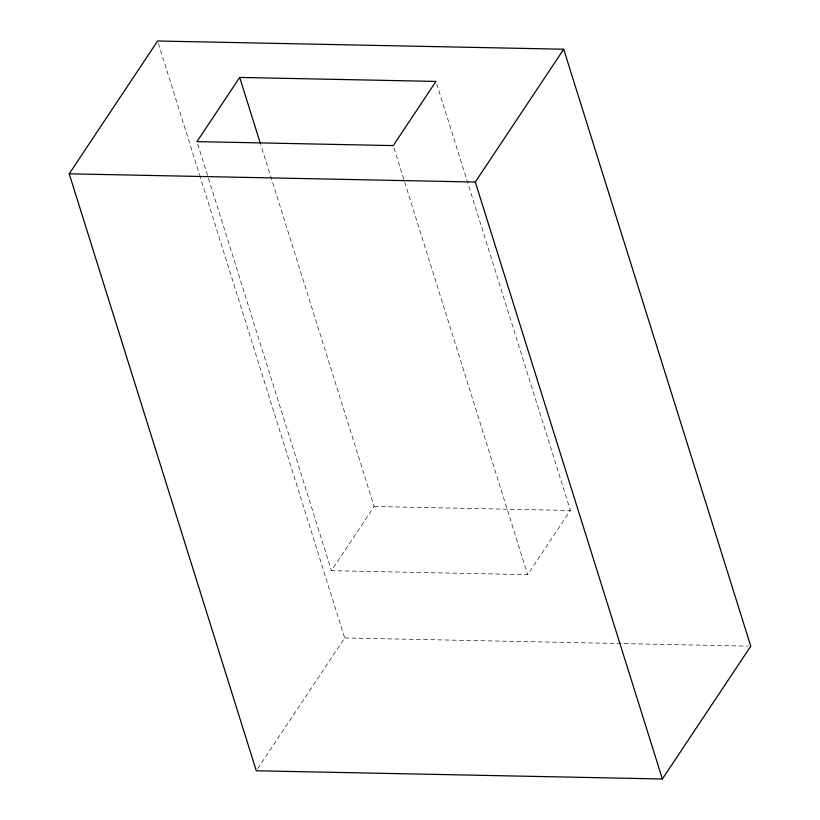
<?xml version="1.0" encoding="UTF-8"?>
<svg xmlns="http://www.w3.org/2000/svg" width="820" height="820" viewBox="0 0 820 820"><rect width="100%" height="100%" fill="white"/><g stroke="black" fill="none" stroke-linecap="round" stroke-linejoin="round"><path stroke-width="0.61" stroke-dasharray="4.1 3.07" d="M436.722 83.855L570.412 510.481L527.691 574.666L331.434 570.689L374.156 506.504L260.76 144.668M257.716 768.647L344.697 637.96L200.08 176.505M374.156 506.504L570.412 510.481M344.697 637.96L748.229 646.129M394 148.051L527.691 574.666M197.733 144.074L331.434 570.689M158.383 43.439L199.701 175.285"/><path stroke-width="1.23" d="M69.218 173.82L157.624 41L563.699 49.221L750.782 646.18L662.375 779L256.301 770.779L69.218 173.82L475.303 182.04L563.699 49.221M239.696 77.439L196.974 141.624L393.231 145.601L435.953 81.416L239.696 77.439L260.381 143.449M475.303 182.04L662.375 779"/></g></svg>
